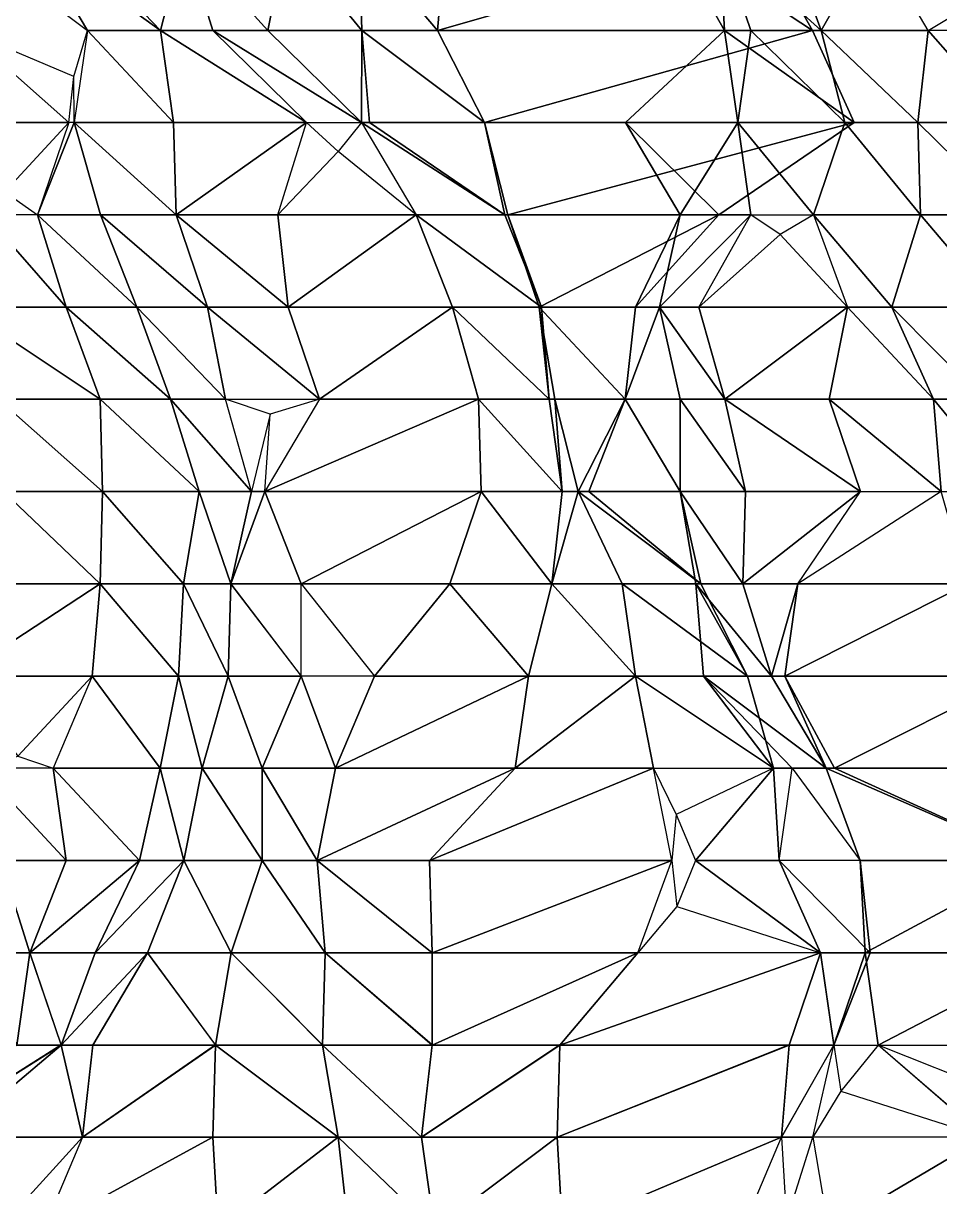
# Model space of a CAD drawing. Header units: metres. Extents: x -317 to 276, y -240 to 234.
# Drawn here: x 31.4 to 91, y 32.8 to 108.5 of the extents above; entities that cross this region are included whole.
import ezdxf

# ---------------------------------------------------------------- set-up
doc = ezdxf.new("R2010")
doc.units = ezdxf.units.M

msp = doc.modelspace()

# ---------------------------------------------------------------- linework, layer by layer
for points in [[(35.604706, 108, -565.72076), (32.0513, 114, -572.2252), (27.631836, 114, -567.7999), (27.631935, 114.0001, -567.7998)], [(40.36258, 108, -569.5265), (34.609467, 114, -580.0575), (32.0513, 114, -572.2252), (32.0514, 114.0001, -572.2251)], [(40.36258, 108, -569.5265), (32.0513, 114, -572.2252), (35.604706, 108, -565.72076), (35.604805, 108.0001, -565.72064)], [(41.905457, 114, -579.2173), (34.609467, 114, -580.0575), (40.36258, 108, -569.5265), (40.36268, 108.0001, -569.52637)], [(41.905457, 114, -579.2173), (40.36258, 108, -569.5265), (43.766785, 108, -575.8102), (43.766884, 108.0001, -575.81006)], [(41.905457, 114, -579.2173), (47.34015, 108, -581.78406), (48.524628, 114, -579.6159), (48.524727, 114.0001, -579.6158)], [(41.905457, 114, -579.2173), (43.766785, 108, -575.8102), (47.34015, 108, -581.78406), (47.34025, 108.0001, -581.78394)], [(48.524628, 114, -579.6159), (47.34015, 108, -581.78406), (53.45169, 108, -583.11194), (53.45179, 108.0001, -583.1118)], [(48.524628, 114, -579.6159), (53.45169, 108, -583.11194), (53.2825, 114, -583.42163), (53.2826, 114.0001, -583.4215)], [(53.2825, 114, -583.42163), (58.378784, 108, -586.608), (58.886414, 114, -585.6788), (58.886513, 114.0001, -585.67865)], [(53.2825, 114, -583.42163), (53.45169, 108, -583.11194), (58.378784, 108, -586.608), (58.378883, 108.0001, -586.60785)], [(58.378784, 108, -586.608), (82.76486, 108, -554.4845), (79.38071, 114, -560.67914), (79.380806, 114.0001, -560.679)], [(58.378784, 108, -586.608), (79.38071, 114, -560.67914), (58.886414, 114, -585.6788), (58.886513, 114.0001, -585.67865)], [(82.76486, 108, -554.4845), (77.0318, 108, -577.4938), (73.64761, 114, -583.6885), (73.64771, 114.0001, -583.68835)], [(82.76486, 108, -554.4845), (73.64761, 114, -583.6885), (79.38071, 114, -560.67914), (79.380806, 114.0001, -560.679)], [(77.0318, 108, -577.4938), (76.71341, 114, -590.59155), (73.64761, 114, -583.6885), (73.64771, 114.0001, -583.68835)], [(77.0318, 108, -577.4938), (78.7439, 108, -586.87476), (76.71341, 114, -590.59155), (76.71351, 114.0001, -590.59143)], [(76.71341, 114, -590.59155), (83.33258, 108, -590.99023), (81.13287, 114, -595.01685), (81.13297, 114.0001, -595.0167)], [(76.71341, 114, -590.59155), (78.7439, 108, -586.87476), (83.33258, 108, -590.99023), (83.33268, 108.0001, -590.9901)], [(86.736786, 114, -597.2739), (81.13287, 114, -595.01685), (83.33258, 108, -590.99023), (83.33268, 108.0001, -590.9901)], [(86.736786, 114, -597.2739), (83.33258, 108, -590.99023), (90.29016, 108, -590.7695), (90.29026, 108.0001, -590.76935)], [(92.23953, 109.15384, -593.4586), (94.709595, 108, -595.1947), (90.29016, 108, -590.7695), (90.29026, 108.0001, -590.76935)], [(27.631836, 108, -567.7999), (23.550812, 102, -562.75525), (34.400208, 102, -555.4105), (34.400307, 102.0001, -555.4104)], [(34.400208, 102, -555.4105), (34.71881, 105, -565.9518), (27.631836, 108, -567.7999), (27.631935, 108.0001, -567.7998)], [(35.604706, 108, -565.72076), (34.758636, 102, -567.2694), (34.71881, 105, -565.9518), (34.71891, 105.0001, -565.95166)], [(35.604706, 108, -565.72076), (34.758636, 102, -567.2694), (41.20862, 102, -567.97784), (41.208717, 102.0001, -567.9777)], [(35.604706, 108, -565.72076), (41.20862, 102, -567.97784), (40.36258, 108, -569.5265), (40.36268, 108.0001, -569.52637)], [(49.858307, 102, -564.65967), (43.766785, 108, -575.8102), (40.36258, 108, -569.5265), (40.36268, 108.0001, -569.52637)], [(49.858307, 102, -564.65967), (40.36258, 108, -569.5265), (41.20862, 102, -567.97784), (41.208717, 102.0001, -567.9777)], [(53.43167, 102, -570.6336), (47.34015, 108, -581.78406), (43.766785, 108, -575.8102), (43.766884, 108.0001, -575.81006)], [(53.43167, 102, -570.6336), (43.766785, 108, -575.8102), (49.858307, 102, -564.65967), (49.858406, 102.0001, -564.65955)], [(53.45169, 108, -583.11194), (47.34015, 108, -581.78406), (53.43167, 102, -570.6336), (53.43177, 102.0001, -570.6335)], [(53.45169, 108, -583.11194), (53.43167, 102, -570.6336), (53.95932, 102, -582.18274), (53.95942, 102.0001, -582.1826)], [(61.42456, 102, -581.0327), (58.378784, 108, -586.608), (53.45169, 108, -583.11194), (53.45179, 108.0001, -583.1118)], [(61.42456, 102, -581.0327), (53.45169, 108, -583.11194), (53.95932, 102, -582.18274), (53.95942, 102.0001, -582.1826)], [(61.42456, 102, -581.0327), (82.76486, 108, -554.4845), (58.378784, 108, -586.608), (58.378883, 108.0001, -586.60785)], [(61.42456, 102, -581.0327), (85.47223, 102, -549.5287), (82.76486, 108, -554.4845), (82.76496, 108.0001, -554.4844)], [(85.47223, 102, -549.5287), (70.60187, 102, -589.26373), (77.0318, 108, -577.4938), (77.0319, 108.0001, -577.49365)], [(77.0318, 108, -577.4938), (70.60187, 102, -589.26373), (77.89786, 102, -588.42346), (77.89796, 102.0001, -588.42334)], [(85.47223, 102, -549.5287), (77.0318, 108, -577.4938), (82.76486, 108, -554.4845), (82.76496, 108.0001, -554.4844)], [(77.0318, 108, -577.4938), (77.89786, 102, -588.42346), (78.7439, 108, -586.87476), (78.743996, 108.0001, -586.87463)], [(78.7439, 108, -586.87476), (77.89786, 102, -588.42346), (84.85547, 102, -588.20264), (84.85557, 102.0001, -588.2025)], [(78.7439, 108, -586.87476), (84.85547, 102, -588.20264), (83.33258, 108, -590.99023), (83.33268, 108.0001, -590.9901)], [(83.33258, 108, -590.99023), (89.61334, 102, -592.0084), (90.29016, 108, -590.7695), (90.29026, 108.0001, -590.76935)], [(83.33258, 108, -590.99023), (84.85547, 102, -588.20264), (89.61334, 102, -592.0084), (89.61344, 102.0001, -592.0083)], [(90.29016, 108, -590.7695), (89.61334, 102, -592.0084), (95.55563, 102, -593.646), (95.55573, 102.0001, -593.6459)], [(90.29016, 108, -590.7695), (95.55563, 102, -593.646), (94.709595, 108, -595.1947), (94.709694, 108.0001, -595.1946)], [(23.550812, 102, -562.75525), (30.244568, 97.5, -556.7599), (34.400208, 102, -555.4105), (34.400307, 102.0001, -555.4104)], [(32.36969, 96, -559.1274), (36.450745, 96, -564.1721), (34.758636, 102, -567.2694), (34.758736, 102.0001, -567.2693)], [(32.36969, 96, -559.1274), (34.758636, 102, -567.2694), (34.400208, 102, -555.4105), (34.400307, 102.0001, -555.4104)], [(34.758636, 102, -567.2694), (41.377808, 96, -567.6681), (41.20862, 102, -567.97784), (41.208717, 102.0001, -567.9777)], [(34.758636, 102, -567.2694), (36.450745, 96, -564.1721), (41.377808, 96, -567.6681), (41.377907, 96.0001, -567.66797)], [(41.377808, 96, -567.6681), (49.858307, 102, -564.65967), (41.20862, 102, -567.97784), (41.208717, 102.0001, -567.9777)], [(41.377808, 96, -567.6681), (47.99701, 96, -568.0668), (49.858307, 102, -564.65967), (49.858406, 102.0001, -564.65955)], [(53.43167, 102, -570.6336), (51.909363, 100.125, -567.16266), (49.858307, 102, -564.65967), (49.858406, 102.0001, -564.65955)], [(62.75821, 96, -566.07654), (53.95932, 102, -582.18274), (53.43167, 102, -570.6336), (53.43177, 102.0001, -570.6335)], [(62.75821, 96, -566.07654), (53.43167, 102, -570.6336), (56.985077, 96, -564.12915), (56.985176, 96.0001, -564.129)], [(61.42456, 102, -581.0327), (53.95932, 102, -582.18274), (62.75821, 96, -566.07654), (62.75831, 96.0001, -566.0764)], [(62.94742, 96, -578.2451), (85.47223, 102, -549.5287), (61.42456, 102, -581.0327), (61.42466, 102.0001, -581.0326)], [(61.42456, 102, -581.0327), (62.75821, 96, -566.07654), (62.94742, 96, -578.2451), (62.947517, 96.0001, -578.245)], [(62.94742, 96, -578.2451), (76.67334, 96, -565.6349), (85.47223, 102, -549.5287), (85.47233, 102.0001, -549.52856)], [(76.67334, 96, -565.6349), (74.15524, 96, -582.7593), (70.60187, 102, -589.26373), (70.60197, 102.0001, -589.2636)], [(76.67334, 96, -565.6349), (70.60187, 102, -589.26373), (85.47223, 102, -549.5287), (85.47233, 102.0001, -549.52856)], [(77.89786, 102, -588.42346), (70.60187, 102, -589.26373), (74.15524, 96, -582.7593), (74.15534, 96.0001, -582.75916)], [(77.89786, 102, -588.42346), (74.15524, 96, -582.7593), (78.7439, 96, -586.87476), (78.743996, 96.0001, -586.87463)], [(77.89786, 102, -588.42346), (82.82495, 96, -591.91943), (84.85547, 102, -588.20264), (84.85557, 102.0001, -588.2025)], [(77.89786, 102, -588.42346), (78.7439, 96, -586.87476), (82.82495, 96, -591.91943), (82.82505, 96.0001, -591.9193)], [(84.85547, 102, -588.20264), (82.82495, 96, -591.91943), (89.78253, 96, -591.69867), (89.78263, 96.0001, -591.69855)], [(84.85547, 102, -588.20264), (89.78253, 96, -591.69867), (89.61334, 102, -592.0084), (89.61344, 102.0001, -592.0083)], [(89.61334, 102, -592.0084), (95.72485, 96, -593.3363), (95.55563, 102, -593.646), (95.55573, 102.0001, -593.6459)], [(89.61334, 102, -592.0084), (89.78253, 96, -591.69867), (95.72485, 96, -593.3363), (95.72495, 96.0001, -593.3362)], [(51.909363, 100.125, -567.16266), (47.99701, 96, -568.0668), (56.985077, 96, -564.12915), (56.985176, 96.0001, -564.129)], [(30.244568, 97.5, -556.7599), (32.36969, 96, -559.1274), (28.965485, 96, -552.84375), (28.965584, 96.0001, -552.8436)], [(28.965485, 96, -552.84375), (27.442627, 90, -555.63135), (34.230988, 90, -555.7203), (34.231087, 90.0001, -555.72015)], [(28.965485, 96, -552.84375), (34.230988, 90, -555.7203), (32.36969, 96, -559.1274), (32.36979, 96.0001, -559.12726)], [(32.36969, 96, -559.1274), (38.81967, 90, -559.8358), (36.450745, 96, -564.1721), (36.450844, 96.0001, -564.172)], [(32.36969, 96, -559.1274), (34.230988, 90, -555.7203), (38.81967, 90, -559.8358), (38.81977, 90.0001, -559.8357)], [(36.450745, 96, -564.1721), (43.408325, 90, -563.9513), (41.377808, 96, -567.6681), (41.377907, 96.0001, -567.66797)], [(36.450745, 96, -564.1721), (38.81967, 90, -559.8358), (43.408325, 90, -563.9513), (43.408424, 90.0001, -563.9512)], [(41.377808, 96, -567.6681), (48.67383, 90, -566.8279), (47.99701, 96, -568.0668), (47.99711, 96.0001, -568.06665)], [(41.377808, 96, -567.6681), (43.408325, 90, -563.9513), (48.67383, 90, -566.8279), (48.673927, 90.0001, -566.82776)], [(48.67383, 90, -566.8279), (56.985077, 96, -564.12915), (47.99701, 96, -568.0668), (47.99711, 96.0001, -568.06665)], [(48.67383, 90, -566.8279), (59.354004, 90, -559.79285), (56.985077, 96, -564.12915), (56.985176, 96.0001, -564.129)], [(56.985077, 96, -564.12915), (65.12714, 90, -561.74023), (62.75821, 96, -566.07654), (62.75831, 96.0001, -566.0764)], [(56.985077, 96, -564.12915), (59.354004, 90, -559.79285), (65.12714, 90, -561.74023), (65.127235, 90.0001, -561.7401)], [(65.12714, 90, -561.74023), (62.94742, 96, -578.2451), (62.75821, 96, -566.07654), (62.75831, 96.0001, -566.0764)], [(65.12714, 90, -561.74023), (64.977936, 90, -574.5283), (62.94742, 96, -578.2451), (62.947517, 96.0001, -578.245)], [(64.977936, 90, -574.5283), (76.67334, 96, -565.6349), (62.94742, 96, -578.2451), (62.947517, 96.0001, -578.245)], [(64.977936, 90, -574.5283), (71.25867, 90, -575.54645), (76.67334, 96, -565.6349), (76.67344, 96.0001, -565.63477)], [(71.25867, 90, -575.54645), (72.801575, 90, -585.2372), (74.15524, 96, -582.7593), (74.15534, 96.0001, -582.75916)], [(71.25867, 90, -575.54645), (74.15524, 96, -582.7593), (76.67334, 96, -565.6349), (76.67344, 96.0001, -565.63477)], [(72.801575, 90, -585.2372), (75.35974, 90, -593.06946), (78.7439, 96, -586.87476), (78.743996, 96.0001, -586.87463)], [(72.801575, 90, -585.2372), (78.7439, 96, -586.87476), (74.15524, 96, -582.7593), (74.15534, 96.0001, -582.75916)], [(82.82495, 96, -591.91943), (80.65881, 94.727264, -589.6271), (78.7439, 96, -586.87476), (78.743996, 96.0001, -586.87463)], [(82.82495, 96, -591.91943), (87.921234, 90, -595.1058), (89.78253, 96, -591.69867), (89.78263, 96.0001, -591.69855)], [(82.82495, 96, -591.91943), (85.02466, 90, -587.89294), (87.921234, 90, -595.1058), (87.92133, 90.0001, -595.10565)], [(89.78253, 96, -591.69867), (87.921234, 90, -595.1058), (94.878815, 90, -594.88495), (94.878914, 90.0001, -594.8848)], [(89.78253, 96, -591.69867), (94.878815, 90, -594.88495), (95.72485, 96, -593.3363), (95.72495, 96.0001, -593.3362)], [(80.65881, 94.727264, -589.6271), (75.35974, 90, -593.06946), (85.02466, 90, -587.89294), (85.02476, 90.0001, -587.8928)], [(27.442627, 90, -555.63135), (36.430725, 84, -551.6937), (34.230988, 90, -555.7203), (34.231087, 90.0001, -555.72015)], [(27.442627, 90, -555.63135), (29.811523, 84, -551.29504), (36.430725, 84, -551.6937), (36.430824, 84.0001, -551.6936)], [(34.230988, 90, -555.7203), (41.01938, 84, -555.8092), (38.81967, 90, -559.8358), (38.81977, 90.0001, -559.8357)], [(34.230988, 90, -555.7203), (36.430725, 84, -551.6937), (41.01938, 84, -555.8092), (41.019478, 84.0001, -555.8091)], [(38.81967, 90, -559.8358), (44.592804, 84, -561.78314), (43.408325, 90, -563.9513), (43.408424, 90.0001, -563.9512)], [(38.81967, 90, -559.8358), (41.01938, 84, -555.8092), (44.592804, 84, -561.78314), (44.592903, 84.0001, -561.783)], [(43.408325, 90, -563.9513), (50.704346, 84, -563.111), (48.67383, 90, -566.8279), (48.673927, 90.0001, -566.82776)], [(43.408325, 90, -563.9513), (44.592804, 84, -561.78314), (50.704346, 84, -563.111), (50.704445, 84.0001, -563.1109)], [(50.704346, 84, -563.111), (59.354004, 90, -559.79285), (48.67383, 90, -566.8279), (48.673927, 90.0001, -566.82776)], [(50.704346, 84, -563.111), (61.04608, 84, -556.6955), (59.354004, 90, -559.79285), (59.354103, 90.0001, -559.7927)], [(59.354004, 90, -559.79285), (65.634766, 84, -560.81104), (65.12714, 90, -561.74023), (65.127235, 90.0001, -561.7401)], [(59.354004, 90, -559.79285), (61.04608, 84, -556.6955), (65.634766, 84, -560.81104), (65.634865, 84.0001, -560.8109)], [(65.634766, 84, -560.81104), (65.993195, 84, -572.6699), (64.977936, 90, -574.5283), (64.978035, 90.0001, -574.5282)], [(65.634766, 84, -560.81104), (64.977936, 90, -574.5283), (65.12714, 90, -561.74023), (65.127235, 90.0001, -561.7401)], [(64.977936, 90, -574.5283), (70.58182, 84, -576.7854), (71.25867, 90, -575.54645), (71.258766, 90.0001, -575.5463)], [(64.977936, 90, -574.5283), (65.993195, 84, -572.6699), (70.58182, 84, -576.7854), (70.58192, 84.0001, -576.7853)], [(70.58182, 84, -576.7854), (74.15524, 84, -582.7593), (72.801575, 90, -585.2372), (72.801674, 90.0001, -585.23706)], [(70.58182, 84, -576.7854), (72.801575, 90, -585.2372), (71.25867, 90, -575.54645), (71.258766, 90.0001, -575.5463)], [(72.801575, 90, -585.2372), (77.05182, 84, -589.9721), (75.35974, 90, -593.06946), (75.35984, 90.0001, -593.06934)], [(72.801575, 90, -585.2372), (74.15524, 84, -582.7593), (77.05182, 84, -589.9721), (77.05192, 84.0001, -589.972)], [(77.05182, 84, -589.9721), (85.02466, 90, -587.89294), (75.35974, 90, -593.06946), (75.35984, 90.0001, -593.06934)], [(77.05182, 84, -589.9721), (83.84021, 84, -590.06104), (85.02466, 90, -587.89294), (85.02476, 90.0001, -587.8928)], [(85.02466, 90, -587.89294), (83.84021, 84, -590.06104), (90.6286, 84, -590.15), (90.6287, 84.0001, -590.1499)], [(85.02466, 90, -587.89294), (90.6286, 84, -590.15), (87.921234, 90, -595.1058), (87.92133, 90.0001, -595.10565)], [(87.921234, 90, -595.1058), (93.863556, 84, -596.7434), (94.878815, 90, -594.88495), (94.878914, 90.0001, -594.8848)], [(87.921234, 90, -595.1058), (90.6286, 84, -590.15), (93.863556, 84, -596.7434), (93.863655, 84.0001, -596.7433)], [(29.811523, 84, -551.29504), (36.599915, 78, -551.38403), (36.430725, 84, -551.6937), (36.430824, 84.0001, -551.6936)], [(29.811523, 84, -551.29504), (30.149963, 78, -550.6756), (36.599915, 78, -551.38403), (36.600014, 78.0001, -551.3839)], [(36.430725, 84, -551.6937), (42.880676, 78, -552.40216), (41.01938, 84, -555.8092), (41.019478, 84.0001, -555.8091)], [(36.430725, 84, -551.6937), (36.599915, 78, -551.38403), (42.880676, 78, -552.40216), (42.880775, 78.0001, -552.40204)], [(41.01938, 84, -555.8092), (46.28488, 78, -558.6858), (44.592804, 84, -561.78314), (44.592903, 84.0001, -561.783)], [(41.01938, 84, -555.8092), (42.880676, 78, -552.40216), (46.28488, 78, -558.6858), (46.28498, 78.0001, -558.68567)], [(50.704346, 84, -563.111), (47.498474, 83.03226, -562.72186), (44.592804, 84, -561.78314), (44.592903, 84.0001, -561.783)], [(47.15094, 78, -569.6155), (61.2153, 78, -556.38574), (61.04608, 84, -556.6955), (61.04618, 84.0001, -556.6954)], [(47.15094, 78, -569.6155), (61.04608, 84, -556.6955), (50.704346, 84, -563.111), (50.704445, 84.0001, -563.1109)], [(61.04608, 84, -556.6955), (66.480804, 78, -559.2623), (65.634766, 84, -560.81104), (65.634865, 84.0001, -560.8109)], [(61.04608, 84, -556.6955), (61.2153, 78, -556.38574), (66.480804, 78, -559.2623), (66.4809, 78.0001, -559.2622)], [(66.480804, 78, -559.2623), (65.993195, 84, -572.6699), (65.634766, 84, -560.81104), (65.634865, 84.0001, -560.8109)], [(66.480804, 78, -559.2623), (67.51608, 78, -569.88226), (65.993195, 84, -572.6699), (65.99329, 84.0001, -572.6698)], [(67.51608, 78, -569.88226), (70.58182, 84, -576.7854), (65.993195, 84, -572.6699), (65.99329, 84.0001, -572.6698)], [(67.51608, 78, -569.88226), (68.21289, 78, -581.1217), (70.58182, 84, -576.7854), (70.58192, 84.0001, -576.7853)], [(70.58182, 84, -576.7854), (68.21289, 78, -581.1217), (74.15524, 78, -582.7593), (74.15534, 78.0001, -582.75916)], [(70.58182, 84, -576.7854), (74.15524, 78, -582.7593), (74.15524, 84, -582.7593), (74.15534, 84.0001, -582.75916)], [(74.15524, 84, -582.7593), (78.40549, 78, -587.49426), (77.05182, 84, -589.9721), (77.05192, 84.0001, -589.972)], [(74.15524, 84, -582.7593), (74.15524, 78, -582.7593), (78.40549, 78, -587.49426), (78.40559, 78.0001, -587.49414)], [(77.05182, 84, -589.9721), (85.8707, 78, -586.34424), (83.84021, 84, -590.06104), (83.84031, 84.0001, -590.0609)], [(77.05182, 84, -589.9721), (78.40549, 78, -587.49426), (85.8707, 78, -586.34424), (85.8708, 78.0001, -586.3441)], [(83.84021, 84, -590.06104), (91.1362, 78, -589.2208), (90.6286, 84, -590.15), (90.6287, 84.0001, -590.1499)], [(83.84021, 84, -590.06104), (85.8707, 78, -586.34424), (91.1362, 78, -589.2208), (91.1363, 78.0001, -589.2207)], [(90.6286, 84, -590.15), (95.55563, 78, -593.646), (93.863556, 84, -596.7434), (93.863655, 84.0001, -596.7433)], [(90.6286, 84, -590.15), (91.1362, 78, -589.2208), (95.55563, 78, -593.646), (95.55573, 78.0001, -593.6459)], [(47.498474, 83.03226, -562.72186), (46.28488, 78, -558.6858), (47.15094, 78, -569.6155), (47.15104, 78.0001, -569.61536)], [(30.149963, 78, -550.6756), (29.642334, 72, -551.6048), (36.430725, 72, -551.6937), (36.430824, 72.0001, -551.6936)], [(30.149963, 78, -550.6756), (36.430725, 72, -551.6937), (36.599915, 78, -551.38403), (36.600014, 78.0001, -551.3839)], [(36.599915, 78, -551.38403), (36.430725, 72, -551.6937), (41.865417, 72, -554.26056), (41.865517, 72.0001, -554.26044)], [(36.599915, 78, -551.38403), (41.865417, 72, -554.26056), (42.880676, 78, -552.40216), (42.880775, 78.0001, -552.40204)], [(42.880676, 78, -552.40216), (41.865417, 72, -554.26056), (44.931213, 72, -561.1637), (44.931313, 72.0001, -561.1636)], [(42.880676, 78, -552.40216), (44.931213, 72, -561.1637), (46.28488, 78, -558.6858), (46.28498, 78.0001, -558.68567)], [(44.931213, 72, -561.1637), (49.519867, 72, -565.2792), (47.15094, 78, -569.6155), (47.15104, 78.0001, -569.61536)], [(44.931213, 72, -561.1637), (47.15094, 78, -569.6155), (46.28488, 78, -558.6858), (46.28498, 78.0001, -558.68567)], [(49.519867, 72, -565.2792), (61.2153, 78, -556.38574), (47.15094, 78, -569.6155), (47.15104, 78.0001, -569.61536)], [(49.519867, 72, -565.2792), (59.184784, 72, -560.1026), (61.2153, 78, -556.38574), (61.2154, 78.0001, -556.3856)], [(61.2153, 78, -556.38574), (59.184784, 72, -560.1026), (65.803955, 72, -560.5013), (65.804054, 72.0001, -560.50116)], [(61.2153, 78, -556.38574), (65.803955, 72, -560.5013), (66.480804, 78, -559.2623), (66.4809, 78.0001, -559.2622)], [(65.803955, 72, -560.5013), (70.39264, 72, -564.61676), (67.51608, 78, -569.88226), (67.51618, 78.0001, -569.88214)], [(65.803955, 72, -560.5013), (67.51608, 78, -569.88226), (66.480804, 78, -559.2623), (66.4809, 78.0001, -559.2622)], [(75.48889, 72, -567.8031), (68.21289, 78, -581.1217), (67.51608, 78, -569.88226), (67.51618, 78.0001, -569.88214)], [(75.48889, 72, -567.8031), (67.51608, 78, -569.88226), (70.39264, 72, -564.61676), (70.39274, 72.0001, -564.61664)], [(74.15524, 78, -582.7593), (68.21289, 78, -581.1217), (75.48889, 72, -567.8031), (75.48899, 72.0001, -567.803)], [(74.15524, 78, -582.7593), (78.23627, 72, -587.80396), (78.40549, 78, -587.49426), (78.40559, 78.0001, -587.49414)], [(74.15524, 78, -582.7593), (75.48889, 72, -567.8031), (75.1705, 72, -580.9009), (75.1706, 72.0001, -580.90076)], [(74.15524, 78, -582.7593), (75.1705, 72, -580.9009), (78.23627, 72, -587.80396), (78.23637, 72.0001, -587.80383)], [(78.23627, 72, -587.80396), (81.80969, 72, -593.7779), (85.8707, 78, -586.34424), (85.8708, 78.0001, -586.3441)], [(78.23627, 72, -587.80396), (85.8707, 78, -586.34424), (78.40549, 78, -587.49426), (78.40559, 78.0001, -587.49414)], [(91.1362, 78, -589.2208), (81.80969, 72, -593.7779), (92.82831, 72, -586.1234), (92.82841, 72.0001, -586.1233)], [(27.273407, 66, -555.9411), (35.923096, 66, -552.6229), (36.430725, 72, -551.6937), (36.430824, 72.0001, -551.6936)], [(27.273407, 66, -555.9411), (36.430725, 72, -551.6937), (29.642334, 72, -551.6048), (29.642433, 72.0001, -551.6047)], [(36.430725, 72, -551.6937), (35.923096, 66, -552.6229), (41.527008, 66, -554.88), (41.527107, 66.0001, -554.8799)], [(36.430725, 72, -551.6937), (41.527008, 66, -554.88), (41.865417, 72, -554.26056), (41.865517, 72.0001, -554.26044)], [(41.865417, 72, -554.26056), (41.527008, 66, -554.88), (44.761993, 66, -561.4734), (44.762093, 66.0001, -561.47327)], [(41.865417, 72, -554.26056), (44.761993, 66, -561.4734), (44.931213, 72, -561.1637), (44.931313, 72.0001, -561.1636)], [(44.931213, 72, -561.1637), (44.761993, 66, -561.4734), (49.519867, 66, -565.2792), (49.519966, 66.0001, -565.27905)], [(44.931213, 72, -561.1637), (49.519867, 66, -565.2792), (49.519867, 72, -565.2792), (49.519966, 72.0001, -565.27905)], [(59.184784, 72, -560.1026), (49.519867, 72, -565.2792), (54.27771, 66, -569.0849), (54.27781, 66.0001, -569.0848)], [(59.184784, 72, -560.1026), (54.27771, 66, -569.0849), (64.28107, 66, -563.2889), (64.281166, 66.0001, -563.28876)], [(59.184784, 72, -560.1026), (64.28107, 66, -563.2889), (65.803955, 72, -560.5013), (65.804054, 72.0001, -560.50116)], [(65.803955, 72, -560.5013), (64.28107, 66, -563.2889), (71.23868, 66, -563.0681), (71.23878, 66.0001, -563.068)], [(65.803955, 72, -560.5013), (71.23868, 66, -563.0681), (70.39264, 72, -564.61676), (70.39274, 72.0001, -564.61664)], [(78.53467, 66, -562.22784), (75.48889, 72, -567.8031), (70.39264, 72, -564.61676), (70.39274, 72.0001, -564.61664)], [(78.53467, 66, -562.22784), (70.39264, 72, -564.61676), (71.23868, 66, -563.0681), (71.23878, 66.0001, -563.068)], [(78.53467, 66, -562.22784), (75.67813, 66, -579.9717), (75.1705, 72, -580.9009), (75.1706, 72.0001, -580.90076)], [(78.53467, 66, -562.22784), (75.1705, 72, -580.9009), (75.48889, 72, -567.8031), (75.48899, 72.0001, -567.803)], [(75.1705, 72, -580.9009), (80.097595, 66, -584.39685), (78.23627, 72, -587.80396), (78.23637, 72.0001, -587.80383)], [(75.1705, 72, -580.9009), (75.67813, 66, -579.9717), (80.097595, 66, -584.39685), (80.097694, 66.0001, -584.3967)], [(80.097595, 66, -584.39685), (81.80969, 72, -593.7779), (78.23627, 72, -587.80396), (78.23637, 72.0001, -587.80383)], [(80.097595, 66, -584.39685), (80.96365, 66, -595.32654), (81.80969, 72, -593.7779), (81.80979, 72.0001, -593.7778)], [(80.96365, 66, -595.32654), (96.043274, 66, -580.23846), (92.82831, 72, -586.1234), (92.82841, 72.0001, -586.1233)], [(80.96365, 66, -595.32654), (92.82831, 72, -586.1234), (81.80969, 72, -593.7779), (81.80979, 72.0001, -593.7778)], [(27.273407, 66, -555.9411), (31.083252, 60.782623, -555.2247), (35.923096, 66, -552.6229), (35.923195, 66.0001, -552.6228)], [(35.923096, 66, -552.6229), (33.38495, 60, -557.269), (40.34253, 60, -557.04816), (40.34263, 60.0001, -557.04803)], [(35.923096, 66, -552.6229), (40.34253, 60, -557.04816), (41.527008, 66, -554.88), (41.527107, 66.0001, -554.8799)], [(41.527008, 66, -554.88), (40.34253, 60, -557.04816), (43.069916, 60, -564.57074), (43.070015, 60.0001, -564.5706)], [(41.527008, 66, -554.88), (43.069916, 60, -564.57074), (44.761993, 66, -561.4734), (44.762093, 66.0001, -561.47327)], [(44.761993, 66, -561.4734), (43.069916, 60, -564.57074), (46.98175, 60, -569.9252), (46.98185, 60.0001, -569.92505)], [(44.761993, 66, -561.4734), (46.98175, 60, -569.9252), (49.519867, 66, -565.2792), (49.519966, 66.0001, -565.27905)], [(49.519867, 66, -565.2792), (46.98175, 60, -569.9252), (51.739594, 60, -573.73096), (51.739693, 60.0001, -573.73083)], [(49.519867, 66, -565.2792), (51.739594, 60, -573.73096), (54.27771, 66, -569.0849), (54.27781, 66.0001, -569.0848)], [(51.739594, 60, -573.73096), (63.435028, 60, -564.8376), (64.28107, 66, -563.2889), (64.281166, 66.0001, -563.28876)], [(51.739594, 60, -573.73096), (64.28107, 66, -563.2889), (54.27771, 66, -569.0849), (54.27781, 66.0001, -569.0848)], [(63.435028, 60, -564.8376), (72.42313, 60, -560.89996), (71.23868, 66, -563.0681), (71.23878, 66.0001, -563.068)], [(63.435028, 60, -564.8376), (71.23868, 66, -563.0681), (64.28107, 66, -563.2889), (64.281166, 66.0001, -563.28876)], [(71.23868, 66, -563.0681), (80.226746, 60, -559.1305), (78.53467, 66, -562.22784), (78.53477, 66.0001, -562.2277)], [(71.23868, 66, -563.0681), (72.42313, 60, -560.89996), (80.226746, 60, -559.1305), (80.226845, 60.0001, -559.1304)], [(80.226746, 60, -559.1305), (81.43121, 60, -569.4407), (75.67813, 66, -579.9717), (75.67823, 66.0001, -579.97156)], [(80.226746, 60, -559.1305), (75.67813, 66, -579.9717), (78.53467, 66, -562.22784), (78.53477, 66.0001, -562.2277)], [(83.65097, 60, -577.89246), (80.097595, 66, -584.39685), (75.67813, 66, -579.9717), (75.67823, 66.0001, -579.97156)], [(83.65097, 60, -577.89246), (75.67813, 66, -579.9717), (81.43121, 60, -569.4407), (81.43131, 60.0001, -569.44055)], [(83.65097, 60, -577.89246), (80.96365, 66, -595.32654), (80.097595, 66, -584.39685), (80.097694, 66.0001, -584.3967)], [(83.65097, 60, -577.89246), (84.17862, 60, -589.4416), (80.96365, 66, -595.32654), (80.96375, 66.0001, -595.3264)], [(84.17862, 60, -589.4416), (96.043274, 66, -580.23846), (80.96365, 66, -595.32654), (80.96375, 66.0001, -595.3264)], [(84.17862, 60, -589.4416), (96.88931, 60, -578.6898), (96.043274, 66, -580.23846), (96.04337, 66.0001, -580.23834)], [(31.083252, 60.782623, -555.2247), (33.38495, 60, -557.269), (28.627075, 60, -553.4632), (28.627174, 60.0001, -553.4631)], [(28.627075, 60, -553.4632), (34.230988, 54, -555.7203), (33.38495, 60, -557.269), (33.385048, 60.0001, -557.26886)], [(28.627075, 60, -553.4632), (29.980743, 54, -550.98535), (34.230988, 54, -555.7203), (34.231087, 54.0001, -555.72015)], [(33.38495, 60, -557.269), (38.98886, 54, -559.52606), (40.34253, 60, -557.04816), (40.34263, 60.0001, -557.04803)], [(33.38495, 60, -557.269), (34.230988, 54, -555.7203), (38.98886, 54, -559.52606), (38.98896, 54.0001, -559.52594)], [(40.34253, 60, -557.04816), (38.98886, 54, -559.52606), (41.885437, 54, -566.7389), (41.885536, 54.0001, -566.7388)], [(40.34253, 60, -557.04816), (41.885437, 54, -566.7389), (43.069916, 60, -564.57074), (43.070015, 60.0001, -564.5706)], [(43.069916, 60, -564.57074), (41.885437, 54, -566.7389), (46.98175, 54, -569.9252), (46.98185, 54.0001, -569.92505)], [(43.069916, 60, -564.57074), (46.98175, 54, -569.9252), (46.98175, 60, -569.9252), (46.98185, 60.0001, -569.92505)], [(46.98175, 60, -569.9252), (50.555115, 54, -575.8991), (51.739594, 60, -573.73096), (51.739693, 60.0001, -573.73083)], [(46.98175, 60, -569.9252), (46.98175, 54, -569.9252), (50.555115, 54, -575.8991), (50.555214, 54.0001, -575.899)], [(50.555115, 54, -575.8991), (57.851135, 54, -575.05884), (63.435028, 60, -564.8376), (63.435127, 60.0001, -564.83746)], [(50.555115, 54, -575.8991), (63.435028, 60, -564.8376), (51.739594, 60, -573.73096), (51.739693, 60.0001, -573.73083)], [(57.851135, 54, -575.05884), (73.607605, 54, -558.7318), (72.42313, 60, -560.89996), (72.423225, 60.0001, -560.89984)], [(57.851135, 54, -575.05884), (72.42313, 60, -560.89996), (63.435028, 60, -564.8376), (63.435127, 60.0001, -564.83746)], [(73.607605, 54, -558.7318), (72.42313, 60, -560.89996), (73.899475, 57, -560.5652), (73.899574, 57.0001, -560.56506)], [(80.226746, 60, -559.1305), (73.899475, 57, -560.5652), (75.15048, 54, -568.42255), (75.15058, 54.0001, -568.4224)], [(80.226746, 60, -559.1305), (75.15048, 54, -568.42255), (80.585175, 54, -570.9894), (80.58527, 54.0001, -570.98926)], [(80.226746, 60, -559.1305), (80.585175, 54, -570.9894), (81.43121, 60, -569.4407), (81.43131, 60.0001, -569.44055)], [(81.43121, 60, -569.4407), (85.85068, 54, -573.8659), (83.65097, 60, -577.89246), (83.65107, 60.0001, -577.89233)], [(97.37692, 54, -565.2822), (84.17862, 60, -589.4416), (83.65097, 60, -577.89246), (83.65107, 60.0001, -577.89233)], [(97.37692, 54, -565.2822), (83.65097, 60, -577.89246), (85.85068, 54, -573.8659), (85.85078, 54.0001, -573.8658)], [(96.88931, 60, -578.6898), (84.17862, 60, -589.4416), (97.37692, 54, -565.2822), (97.37702, 54.0001, -565.2821)], [(29.980743, 54, -550.98535), (28.119446, 48, -554.3924), (31.86206, 48, -560.0566), (31.86216, 48.0001, -560.05646)], [(29.980743, 54, -550.98535), (31.86206, 48, -560.0566), (34.230988, 54, -555.7203), (34.231087, 54.0001, -555.72015)], [(31.86206, 48, -560.0566), (36.112305, 48, -564.79156), (38.98886, 54, -559.52606), (38.98896, 54.0001, -559.52594)], [(31.86206, 48, -560.0566), (38.98886, 54, -559.52606), (34.230988, 54, -555.7203), (34.231087, 54.0001, -555.72015)], [(36.112305, 48, -564.79156), (39.51651, 48, -571.0752), (41.885437, 54, -566.7389), (41.885536, 54.0001, -566.7388)], [(36.112305, 48, -564.79156), (41.885437, 54, -566.7389), (38.98886, 54, -559.52606), (38.98896, 54.0001, -559.52594)], [(41.885437, 54, -566.7389), (39.51651, 48, -571.0752), (44.951233, 48, -573.642), (44.951332, 48.0001, -573.6419)], [(41.885437, 54, -566.7389), (44.951233, 48, -573.642), (46.98175, 54, -569.9252), (46.98185, 54.0001, -569.92505)], [(46.98175, 54, -569.9252), (44.951233, 48, -573.642), (51.062744, 48, -574.96985), (51.062843, 48.0001, -574.9697)], [(46.98175, 54, -569.9252), (51.062744, 48, -574.96985), (50.555115, 54, -575.8991), (50.555214, 54.0001, -575.899)], [(50.555115, 54, -575.8991), (58.020355, 48, -574.7491), (57.851135, 54, -575.05884), (57.851234, 54.0001, -575.0587)], [(50.555115, 54, -575.8991), (51.062744, 48, -574.96985), (58.020355, 48, -574.7491), (58.020454, 48.0001, -574.74896)], [(58.020355, 48, -574.7491), (73.607605, 54, -558.7318), (57.851135, 54, -575.05884), (57.851234, 54.0001, -575.0587)], [(58.020355, 48, -574.7491), (71.40787, 48, -562.75836), (73.607605, 54, -558.7318), (73.607704, 54.0001, -558.7317)], [(73.607605, 54, -558.7318), (73.9364, 51, -560.79706), (71.40787, 48, -562.75836), (71.40797, 48.0001, -562.75824)], [(83.27249, 48, -553.5553), (75.15048, 54, -568.42255), (73.9364, 51, -560.79706), (73.9365, 51.0001, -560.79694)], [(80.585175, 54, -570.9894), (75.15048, 54, -568.42255), (83.27249, 48, -553.5553), (83.27259, 48.0001, -553.5552)], [(80.585175, 54, -570.9894), (83.27249, 48, -553.5553), (86.50751, 48, -560.1486), (86.50761, 48.0001, -560.1485)], [(85.85068, 54, -573.8659), (80.585175, 54, -570.9894), (86.50751, 48, -560.1486), (86.50761, 48.0001, -560.1485)], [(86.18912, 48, -573.24646), (97.37692, 54, -565.2822), (85.85068, 54, -573.8659), (85.85078, 54.0001, -573.8658)], [(85.85068, 54, -573.8659), (86.50751, 48, -560.1486), (86.18912, 48, -573.24646), (86.18922, 48.0001, -573.24634)], [(86.18912, 48, -573.24646), (98.56137, 48, -563.11414), (97.37692, 54, -565.2822), (97.37702, 54.0001, -565.2821)], [(28.119446, 48, -554.3924), (31.016022, 42, -561.6052), (31.86206, 48, -560.0566), (31.86216, 48.0001, -560.05646)], [(31.86206, 48, -560.0566), (31.016022, 42, -561.6052), (33.912598, 42, -568.8181), (33.912697, 42.0001, -568.818)], [(31.86206, 48, -560.0566), (33.912598, 42, -568.8181), (36.112305, 48, -564.79156), (36.112404, 48.0001, -564.79144)], [(33.912598, 42, -568.8181), (35.963135, 42, -577.57965), (39.51651, 48, -571.0752), (39.51661, 48.0001, -571.0751)], [(33.912598, 42, -568.8181), (39.51651, 48, -571.0752), (36.112305, 48, -564.79156), (36.112404, 48.0001, -564.79144)], [(39.51651, 48, -571.0752), (35.963135, 42, -577.57965), (43.935974, 42, -575.5004), (43.936073, 42.0001, -575.5003)], [(39.51651, 48, -571.0752), (43.935974, 42, -575.5004), (44.951233, 48, -573.642), (44.951332, 48.0001, -573.6419)], [(44.951233, 48, -573.642), (43.935974, 42, -575.5004), (50.893555, 42, -575.2796), (50.893654, 42.0001, -575.2795)], [(44.951233, 48, -573.642), (50.893555, 42, -575.2796), (51.062744, 48, -574.96985), (51.062843, 48.0001, -574.9697)], [(51.062744, 48, -574.96985), (50.893555, 42, -575.2796), (58.020355, 42, -574.7491), (58.020454, 42.0001, -574.74896)], [(51.062744, 48, -574.96985), (58.020355, 42, -574.7491), (58.020355, 48, -574.7491), (58.020454, 48.0001, -574.74896)], [(58.020355, 42, -574.7491), (66.331604, 42, -572.0504), (71.40787, 48, -562.75836), (71.40797, 48.0001, -562.75824)], [(58.020355, 42, -574.7491), (71.40787, 48, -562.75836), (58.020355, 48, -574.7491), (58.020454, 48.0001, -574.74896)], [(66.331604, 42, -572.0504), (81.242004, 42, -557.2721), (83.27249, 48, -553.5553), (83.27259, 48.0001, -553.5552)], [(66.331604, 42, -572.0504), (83.27249, 48, -553.5553), (71.40787, 48, -562.75836), (71.40797, 48.0001, -562.75824)], [(83.27249, 48, -553.5553), (81.242004, 42, -557.2721), (84.13858, 42, -564.4849), (84.13868, 42.0001, -564.4848)], [(83.27249, 48, -553.5553), (84.13858, 42, -564.4849), (86.50751, 48, -560.1486), (86.50761, 48.0001, -560.1485)], [(84.13858, 42, -564.4849), (87.03516, 42, -571.69775), (86.18912, 48, -573.24646), (86.18922, 48.0001, -573.24634)], [(84.13858, 42, -564.4849), (86.18912, 48, -573.24646), (86.50751, 48, -560.1486), (86.50761, 48.0001, -560.1485)], [(87.03516, 42, -571.69775), (98.56137, 48, -563.11414), (86.18912, 48, -573.24646), (86.18922, 48.0001, -573.24634)], [(87.03516, 42, -571.69775), (96.023254, 42, -567.76013), (98.56137, 48, -563.11414), (98.56147, 48.0001, -563.114)], [(24.41687, 36, -573.68494), (26.805817, 36, -581.82697), (33.912598, 42, -568.8181), (33.912697, 42.0001, -568.818)], [(24.41687, 36, -573.68494), (33.912598, 42, -568.8181), (31.016022, 42, -561.6052), (31.01612, 42.0001, -561.6051)], [(33.912598, 42, -568.8181), (26.805817, 36, -581.82697), (35.286285, 36, -578.8186), (35.286385, 36.0001, -578.8185)], [(33.912598, 42, -568.8181), (35.286285, 36, -578.8186), (35.963135, 42, -577.57965), (35.963234, 42.0001, -577.5795)], [(35.286285, 36, -578.8186), (43.766785, 36, -575.8102), (43.935974, 42, -575.5004), (43.936073, 42.0001, -575.5003)], [(35.286285, 36, -578.8186), (43.935974, 42, -575.5004), (35.963135, 42, -577.57965), (35.963234, 42.0001, -577.5795)], [(43.935974, 42, -575.5004), (43.766785, 36, -575.8102), (51.908783, 36, -573.4212), (51.908882, 36.0001, -573.4211)], [(43.935974, 42, -575.5004), (51.908783, 36, -573.4212), (50.893555, 42, -575.2796), (50.893654, 42.0001, -575.2795)], [(50.893555, 42, -575.2796), (57.343506, 36, -575.98804), (58.020355, 42, -574.7491), (58.020454, 42.0001, -574.74896)], [(50.893555, 42, -575.2796), (51.908783, 36, -573.4212), (57.343506, 36, -575.98804), (57.343605, 36.0001, -575.9879)], [(57.343506, 36, -575.98804), (66.162415, 36, -572.36017), (66.331604, 42, -572.0504), (66.3317, 42.0001, -572.0503)], [(57.343506, 36, -575.98804), (66.331604, 42, -572.0504), (58.020355, 42, -574.7491), (58.020454, 42.0001, -574.74896)], [(66.162415, 36, -572.36017), (80.734375, 36, -558.2013), (81.242004, 42, -557.2721), (81.2421, 42.0001, -557.272)], [(66.162415, 36, -572.36017), (81.242004, 42, -557.2721), (66.331604, 42, -572.0504), (66.3317, 42.0001, -572.0503)], [(80.734375, 36, -558.2013), (82.78491, 36, -566.96277), (84.13858, 42, -564.4849), (84.13868, 42.0001, -564.4848)], [(80.734375, 36, -558.2013), (84.13858, 42, -564.4849), (81.242004, 42, -557.2721), (81.2421, 42.0001, -557.272)], [(84.13858, 42, -564.4849), (84.61151, 39, -565.66254), (82.78491, 36, -566.96277), (82.78501, 36.0001, -566.96265)], [(93.97272, 36, -558.99866), (87.03516, 42, -571.69775), (84.61151, 39, -565.66254), (84.61161, 39.0001, -565.6624)], [(93.97272, 36, -558.99866), (94.555756, 39, -568.403), (87.03516, 42, -571.69775), (87.035255, 42.0001, -571.69763)], [(26.805817, 36, -581.82697), (30.357147, 30.571442, -581.58386), (35.286285, 36, -578.8186), (35.286385, 36.0001, -578.8185)], [(32.74817, 30, -583.4646), (44.105194, 30, -575.1907), (43.766785, 36, -575.8102), (43.766884, 36.0001, -575.81006)], [(32.74817, 30, -583.4646), (43.766785, 36, -575.8102), (35.286285, 36, -578.8186), (35.286385, 36.0001, -578.8185)], [(44.105194, 30, -575.1907), (51.908783, 36, -573.4212), (43.766785, 36, -575.8102), (43.766884, 36.0001, -575.81006)], [(44.105194, 30, -575.1907), (52.585632, 30, -572.18225), (51.908783, 36, -573.4212), (51.908882, 36.0001, -573.4211)], [(51.908783, 36, -573.4212), (58.189545, 30, -574.43933), (57.343506, 36, -575.98804), (57.343605, 36.0001, -575.9879)], [(51.908783, 36, -573.4212), (52.585632, 30, -572.18225), (58.189545, 30, -574.43933), (58.189644, 30.0001, -574.4392)], [(58.189545, 30, -574.43933), (66.162415, 36, -572.36017), (57.343506, 36, -575.98804), (57.343605, 36.0001, -575.9879)], [(58.189545, 30, -574.43933), (66.500824, 30, -571.74066), (66.162415, 36, -572.36017), (66.16251, 36.0001, -572.36005)], [(66.500824, 30, -571.74066), (80.734375, 36, -558.2013), (66.162415, 36, -572.36017), (66.16251, 36.0001, -572.36005)], [(66.500824, 30, -571.74066), (78.19623, 30, -562.8473), (80.734375, 36, -558.2013), (80.734474, 36.0001, -558.2012)], [(80.734375, 36, -558.2013), (81.07071, 30.571442, -563.84314), (82.78491, 36, -566.96277), (82.78501, 36.0001, -566.96265)], [(83.80017, 30, -565.1044), (93.97272, 36, -558.99866), (82.78491, 36, -566.96277), (82.78501, 36.0001, -566.96265)], [(83.80017, 30, -565.1044), (91.9422, 30, -562.71545), (93.97272, 36, -558.99866), (93.97282, 36.0001, -558.99854)]]:
    msp.add_3dface(points)

doc.saveas('drawing.dxf')
